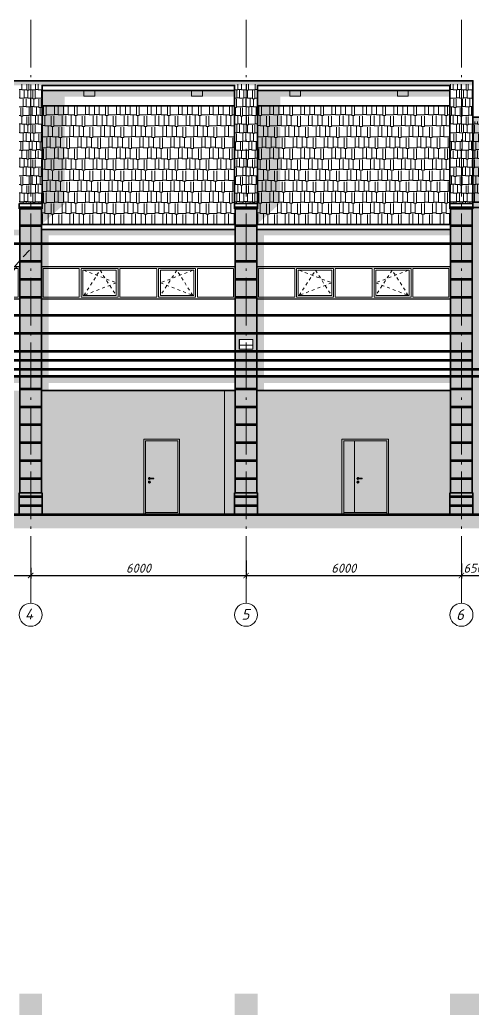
# Model space of a CAD drawing. Header units: millimetres. Extents: x -6419137 to 687965, y -598396 to 179722.
# Drawn here: x 276929 to 289554, y 127821 to 155545 of the extents above; entities that cross this region are included whole.
import ezdxf
from ezdxf.enums import TextEntityAlignment as Align

# ---------------------------------------------------------------- set-up
doc = ezdxf.new("R2010")
doc.units = ezdxf.units.MM
doc.header["$MEASUREMENT"] = 0
for name, pattern in [('CENTERX2', [4, 2.5, -0.5, 0.5, -0.5]), ('Double Dashed', [1797.222233, 1325, -211.666656, 63.333344, -197.222233]), ('Штриховая', [5644.444466, 2822.222233, -2822.222233]), ('штриховаяX2', [38.1, 25.4, -12.7])]:
    doc.linetypes.add(name, pattern=pattern)
for name, color, linetype, lineweight in [('!Вертикальные связи', 6, 'CENTERX2', 40), ('Арматура', 72, 'Continuous', 50), ('Двери ArchiCAD_Ном._пера__95', 250, 'Continuous', 5), ('Окна ArchiCAD_Ном._пера__95', 251, 'Continuous', 9), ('оси_Ном._пера__96', 7, 'Continuous', 5), ('оси_Ном._пера__97', 7, 'Continuous', 20), ('подп стены Инжзащита_Ном._пера__99', 7, 'Continuous', 40), ('размеры_Ном._пера__96', 7, 'Continuous', 5), ('стены наруж_Ном._пера__95', 251, 'Continuous', 13), ('чертеж_Ном._пера__91', 250, 'Continuous', 5), ('чертеж_Ном._пера__95', 251, 'Continuous', 13), ('чертеж_Ном._пера__97', 7, 'Continuous', 20), ('чертеж_Ном._пера__98', 7, 'Continuous', 35), ('Штриховка', 7, 'Continuous', 5)]:
    doc.layers.add(name, color=color, linetype=linetype, lineweight=lineweight)
for name, color, linetype in [('оси', 7, 'Continuous'), ('размеры', 7, 'Continuous'), ('стены наруж', 7, 'Continuous')]:
    doc.layers.add(name, color=color, linetype=linetype)
doc.styles.get("Standard").update_dxf_attribs({"font": 'isocpeui.ttf'})
doc.styles.add('СГЕНЕРИР_СТИЛЬ_2', font='gost_2_304-81_type.ttf')
doc.dimstyles.new('STEP', dxfattribs={"dimtxt": 200, "dimasz": 150, "dimexe": 80, "dimexo": 80, "dimgap": 80, "dimtad": 1, "dimdec": 0, "dimzin": 0, "dimdsep": 46, "dimtxsty": 'Standard', "dimblk": 'ARCHTICK', "dimcen": 150, "dimdle": 80, "dimadec": 0, "dimazin": 0, "dimtfac": 1, "dimtdec": 0, "dimtofl": 0, "dimtmove": 1, "dimatfit": 3, "dimfxl": 1, "dimtolj": 1, "dimtzin": 0, "dimarcsym": 0})

# ---------------------------------------------------------------- blocks, each defined once
blk = doc.blocks.new('_ArchTick')
at = {"color": 0, "linetype": 'ByBlock', "const_width": 0.15}
blk.add_lwpolyline([(-0.5, -0.5), (0.5, 0.5)], dxfattribs=at)
blk = doc.blocks.new('*D16')
at = {"layer": 'Defpoints', "color": 0, "transparency": 16777216}
for p in [(271229, 140484), (277229, 140363), (277229, 140066)]:
    blk.add_point(p, dxfattribs=at)
at = {"layer": 'размеры_Ном._пера__96', "color": 0, "lineweight": -2, "transparency": 16777216}
for p, q in [((271229, 140404), (271229, 139986)), ((277229, 140283), (277229, 139986)), ((271149, 140066), (277309, 140066))]:
    blk.add_line(p, q, dxfattribs=at)
at = {"layer": 'размеры_Ном._пера__96', "color": 0, "lineweight": -2, "transparency": 16777216, "xscale": 150, "yscale": 150, "zscale": 150, "rotation": 180}
blk.add_blockref('_ArchTick', (271229, 140066), dxfattribs=at)
at = {"layer": 'размеры_Ном._пера__96', "color": 0, "lineweight": -2, "transparency": 16777216, "xscale": 150, "yscale": 150, "zscale": 150}
blk.add_blockref('_ArchTick', (277229, 140066), dxfattribs=at)
at = {"layer": 'размеры_Ном._пера__96', "color": 0, "transparency": 16777216, "insert": (274233, 140271), "char_height": 250, "attachment_point": 5}
blk.add_mtext('\\A1;6000', dxfattribs=at)
blk = doc.blocks.new('*D17')
at = {"layer": 'Defpoints', "color": 0, "transparency": 16777216}
for p in [(277229, 140363), (283229, 140266), (283229, 140066)]:
    blk.add_point(p, dxfattribs=at)
at = {"layer": 'размеры_Ном._пера__96', "color": 0, "lineweight": -2, "transparency": 16777216}
for p, q in [((277229, 140283), (277229, 139986)), ((277149, 140066), (283309, 140066)), ((283229, 140186), (283229, 139986))]:
    blk.add_line(p, q, dxfattribs=at)
at = {"layer": 'размеры_Ном._пера__96', "color": 0, "lineweight": -2, "transparency": 16777216, "xscale": 150, "yscale": 150, "zscale": 150, "rotation": 180}
blk.add_blockref('_ArchTick', (277229, 140066), dxfattribs=at)
at = {"layer": 'размеры_Ном._пера__96', "color": 0, "lineweight": -2, "transparency": 16777216, "xscale": 150, "yscale": 150, "zscale": 150}
blk.add_blockref('_ArchTick', (283229, 140066), dxfattribs=at)
at = {"layer": 'размеры_Ном._пера__96', "color": 0, "transparency": 16777216, "insert": (280233, 140271), "char_height": 250, "attachment_point": 5}
blk.add_mtext('\\A1;6000', dxfattribs=at)
blk = doc.blocks.new('*D18')
at = {"layer": 'Defpoints', "color": 0, "transparency": 16777216}
for p in [(283229, 140567), (289229, 140484), (289229, 140066)]:
    blk.add_point(p, dxfattribs=at)
at = {"layer": 'размеры_Ном._пера__96', "color": 0, "lineweight": -2, "transparency": 16777216}
for p, q in [((283229, 140487), (283229, 139986)), ((289229, 140404), (289229, 139986)), ((283149, 140066), (289309, 140066))]:
    blk.add_line(p, q, dxfattribs=at)
at = {"layer": 'размеры_Ном._пера__96', "color": 0, "lineweight": -2, "transparency": 16777216, "xscale": 150, "yscale": 150, "zscale": 150, "rotation": 180}
blk.add_blockref('_ArchTick', (283229, 140066), dxfattribs=at)
at = {"layer": 'размеры_Ном._пера__96', "color": 0, "lineweight": -2, "transparency": 16777216, "xscale": 150, "yscale": 150, "zscale": 150}
blk.add_blockref('_ArchTick', (289229, 140066), dxfattribs=at)
at = {"layer": 'размеры_Ном._пера__96', "color": 0, "transparency": 16777216, "insert": (285951, 140271), "char_height": 250, "attachment_point": 5}
blk.add_mtext('\\A1;6000', dxfattribs=at)
blk = doc.blocks.new('*D19')
at = {"layer": 'Defpoints', "color": 0, "transparency": 16777216}
for p in [(289229, 140484), (289879, 140406), (289879, 140066)]:
    blk.add_point(p, dxfattribs=at)
at = {"layer": 'размеры_Ном._пера__96', "color": 0, "lineweight": -2, "transparency": 16777216}
for p, q in [((289229, 140404), (289229, 139986)), ((289879, 140326), (289879, 139986)), ((289149, 140066), (289959, 140066))]:
    blk.add_line(p, q, dxfattribs=at)
at = {"layer": 'размеры_Ном._пера__96', "color": 0, "lineweight": -2, "transparency": 16777216, "xscale": 150, "yscale": 150, "zscale": 150, "rotation": 180}
blk.add_blockref('_ArchTick', (289229, 140066), dxfattribs=at)
at = {"layer": 'размеры_Ном._пера__96', "color": 0, "lineweight": -2, "transparency": 16777216, "xscale": 150, "yscale": 150, "zscale": 150}
blk.add_blockref('_ArchTick', (289879, 140066), dxfattribs=at)
at = {"layer": 'размеры_Ном._пера__96', "color": 0, "transparency": 16777216, "insert": (289554, 140271), "char_height": 250, "attachment_point": 5}
blk.add_mtext('\\A1;650', dxfattribs=at)
blk = doc.blocks.new('A$C7B1954E7')
at = {"layer": '!Вертикальные связи', "color": 9, "linetype": 'штриховаяX2', "lineweight": 5, "ltscale": 10}
blk.add_lwpolyline([(-4728, 2733), (-1728, -619), (1272, 2733)], dxfattribs=at)
at = {"layer": '!Вертикальные связи', "color": 177, "linetype": 'ByBlock', "lineweight": 5, "true_color": 0x2c386d}
for points in [[(-4346, 2231), (-3541, 1331)], [(-4212, 2231), (-3406, 1331)], [(756, 2231), (-50, 1331)], [(890, 2231), (85, 1331)]]:
    blk.add_lwpolyline(points, dxfattribs=at)
blk = doc.blocks.new('Стандартный маркер сетки_10')
at = {"layer": 'оси_Ном._пера__96', "linetype": 'Double Dashed'}
for p, q in [((5051, 0), (20403, 0)), ((20403, 0), (21303, 0))]:
    blk.add_line(p, q, dxfattribs=at)
blk.add_point((20403, 0), dxfattribs=at)
blk.add_point((20403, 0), dxfattribs=at)
at = {"layer": 'оси_Ном._пера__97', "linetype": 'Continuous'}
blk.add_circle((21623, 0), 320, dxfattribs=at)
at = {"layer": 'оси_Ном._пера__96', "style": 'СГЕНЕРИР_СТИЛЬ_2'}
blk.add_attdef('AC_MarkerText_1', text='', height=350, rotation=90, dxfattribs=at).set_placement((21973, -173), align=Align.BOTTOM_LEFT)
blk = doc.blocks.new('A$C6B9D5C02')
at = {"layer": 'стены наруж_Ном._пера__95', "color": 152, "lineweight": 25, "true_color": 0x0069d1}
blk.add_lwpolyline([(-2467, 535), (-2467, -365), (2933, -365), (2933, 535), (-2467, 535)], dxfattribs=at)
at = {"layer": 'стены наруж_Ном._пера__95', "color": 152, "true_color": 0x0069d1}
for points in [[(-1412, 485), (-2417, 485), (-2417, -315), (-1412, -315), (-1412, 485)], [(-332, 485), (-1362, 485), (-1362, -315), (-332, -315), (-332, 485)], [(-282, 485), (748, 485), (748, -315), (-282, -315), (-282, 485)], [(798, 485), (1828, 485), (1828, -315), (798, -315), (798, 485)], [(1878, 485), (2883, 485), (2883, -315), (1878, -315), (1878, 485)]]:
    blk.add_lwpolyline(points, dxfattribs=at)
for points in [[(-382, 435), (-1312, 435), (-1312, -265), (-382, -265)], [(848, 435), (1778, 435), (1778, -265), (848, -265)]]:
    blk.add_lwpolyline(points, close=True, dxfattribs=at)
at = {"layer": 'чертеж_Ном._пера__95', "color": 152, "linetype": 'Штриховая', "ltscale": 0.03, "true_color": 0x0069d1}
for points in [[(-1287, -265), (-835, 435), (-382, -265)], [(-1287, 435), (-382, 85), (-1287, -265)], [(1753, -265), (1300, 435), (848, -265)], [(1753, 435), (848, 85), (1753, -265)]]:
    blk.add_lwpolyline(points, dxfattribs=at)

msp = doc.modelspace()

# ---------------------------------------------------------------- hatches: boundary and pattern name
at = {"layer": 'размеры'}
h = msp.add_hatch(color=256, dxfattribs=at)
h.dxf.hatch_style = 1
h.set_gradient(color1=(224, 186, 159), color2=(192, 192, 192), tint=1, name='HEMISPHERICAL')
h.paths.add_polyline_path([(259548.6, 127821.3), (259548.6, 128421.3), (258608.6, 128421.3), (258608.6, 127821.3)])
h.paths.add_polyline_path([(265548.6, 127821.3), (265548.6, 128421.3), (264908.6, 128421.3), (264908.6, 127821.3)])
h.paths.add_polyline_path([(271548.6, 127821.3), (271548.6, 128421.3), (270908.6, 128421.3), (270908.6, 127821.3)])
h.paths.add_polyline_path([(277548.6, 127821.3), (277548.6, 128421.3), (276908.6, 128421.3), (276908.6, 127821.3)])
h.paths.add_polyline_path([(283548.6, 127821.3), (283548.6, 128421.3), (282908.6, 128421.3), (282908.6, 127821.3)])
h.paths.add_polyline_path([(290265.6, 127821.3), (290265.6, 128421.3), (288908.6, 128421.3), (288908.6, 127821.3)])
h.paths.add_polyline_path([(293698.6, 127821.3), (293698.6, 128421.3), (292998.6, 128421.3), (292998.6, 127821.3)])
h.paths.add_polyline_path([(299698.6, 127821.3), (299698.6, 128421.3), (299058.6, 128421.3), (299058.6, 127821.3)])
h.paths.add_polyline_path([(305698.6, 127821.3), (305698.6, 128421.3), (305058.6, 128421.3), (305058.6, 127821.3)])
h.paths.add_polyline_path([(311698.6, 127821.3), (311698.6, 128421.3), (311058.6, 128421.3), (311058.6, 127821.3)])
h.paths.add_polyline_path([(317598.6, 127821.3), (317598.6, 128421.3), (316898.6, 128421.3), (316898.6, 127821.3)])
h.paths.add_polyline_path([(320898.6, 127821.3), (320898.6, 128421.3), (320258.6, 128421.3), (320258.6, 127821.3)])
h.paths.add_polyline_path([(326858.6, 128421.3), (326858.6, 127821.3), (327498.6, 127821.3), (327498.6, 128421.3)])
at = {"layer": 'стены наруж'}
h = msp.add_hatch(color=256, dxfattribs=at)
h.dxf.hatch_style = 1
h.set_gradient(color1=(182, 185, 201), color2=(248, 250, 245), rotation=270, tint=1, name='INVHEMISPHERICAL')
h.paths.add_polyline_path([(278177.9, 153407.8), (282909.7, 153407.8), (282909.7, 153574.4), (277548.6, 153574.4), (277548.6, 150284.3), (277528.6, 150284.3), (277528.6, 149845.3), (278178.6, 150424.1), (278178.1, 152958.5)])
h = msp.add_hatch(color=256, dxfattribs=at)
h.dxf.hatch_style = 1
h.set_gradient(color1=(182, 185, 201), color2=(248, 250, 245), rotation=270, tint=1, name='INVHEMISPHERICAL')
h.paths.add_polyline_path([(284179.9, 153407.4), (288889.5, 153407.4), (288889.5, 153574), (283549.5, 153574), (283549.5, 150284.3), (283529.5, 150284.3), (283529.5, 149845.2), (284179.5, 150437.9), (284179.1, 152958.1)])
h = msp.add_hatch(color=256, dxfattribs=at)
h.dxf.hatch_style = 1
h.set_gradient(color1=(182, 185, 201), color2=(248, 250, 245), rotation=270, tint=1, name='INVHEMISPHERICAL')
h.paths.add_polyline_path([(291956.7, 152565.8), (291420.8, 152565.8), (291420.8, 152429.1), (291956.7, 152429.1)])
h.paths.add_polyline_path([(292717.2, 152565.8), (292017.2, 152565.8), (292016.3, 152424.9), (292716.3, 152424.9)])
h.paths.add_polyline_path([(292989.4, 152565.8), (292777.7, 152565.8), (292777.7, 152425.6), (292989.4, 152425.6)])
h.paths.add_polyline_path([(291654.6, 152427.4), (291420.8, 152427.4), (291420.8, 152716.7), (291613.4, 152858.5), (289548.6, 152839.8), (289575.6, 141769.8), (290235.6, 141769.8), (290236.5, 149867.8), (291654.6, 152118)])
h = msp.add_hatch(color=256, dxfattribs=at)
h.dxf.hatch_style = 1
h.set_gradient(color1=(190, 194, 207), color2=(248, 250, 245), rotation=270, tint=1, name='INVHEMISPHERICAL')
h.paths.add_polyline_path([(264903.7, 142369.8), (264923.7, 142369.8), (264923.7, 145219.8), (259523.8, 145219.8), (259523.6, 141769.8), (261685.9, 141769.8), (264903.7, 141769.8)])
h.paths.add_polyline_path([(265523.7, 142369.8), (265543.7, 142369.8), (265543.7, 141769.8), (270903.7, 141769.8), (270903.7, 142369.8), (270923.7, 142369.8), (270923.7, 145219.8), (265523.7, 145219.8)])
h.paths.add_polyline_path([(276903.7, 141769.8), (276903.7, 142369.8), (276923.7, 142369.8), (276923.7, 145219.8), (271523.7, 145219.8), (271523.7, 142369.8), (271543.7, 142369.8), (271543.7, 141769.8)])
h.paths.add_polyline_path([(283523.7, 145219.8), (283523.7, 141769.8), (282923.7, 141769.8), (282923.7, 145219.8), (277523.7, 145219.8), (277523.7, 142369.8), (277543.7, 142369.8), (277543.7, 141769.8), (288923.7, 141769.8), (288923.7, 145219.8)])
at = {"layer": 'стены наруж_Ном._пера__95', "true_color": 0x33201a}
h = msp.add_hatch(color=19, dxfattribs=at)
h.dxf.hatch_style = 1
h.paths.add_polyline_path([(338586.2, 141769.8), (241287.3, 141769.8), (241287.3, 141382.3), (338586.2, 141382.3)])
at = {"layer": 'Штриховка', "true_color": 0xb35900}
h = msp.add_hatch(dxfattribs=at)
h.set_pattern_fill('AR-RSHKE', color=32, scale=20, style=2)
h.paths.add_polyline_path([(289548.6, 153719), (289548.6, 153849.8), (258608.6, 153849.8), (258608.6, 153719)])
h = msp.add_hatch(dxfattribs=at)
h.set_pattern_fill('AR-RSHKE', color=32, scale=20, style=2)
h.paths.add_polyline_path([(276908.6, 150429.2), (277548.6, 150429.2), (277548.6, 153756.9), (276908.6, 153756.9)])
h = msp.add_hatch(dxfattribs=at)
h.set_pattern_fill('AR-RSHKE', color=32, scale=20, style=2)
h.paths.add_polyline_path([(282909.7, 150429.2), (283549.7, 150429.2), (283548.6, 153756.9), (282908.6, 153756.9)])
h = msp.add_hatch(dxfattribs=at)
h.set_pattern_fill('AR-RSHKE', color=32, scale=20, style=2)
h.paths.add_polyline_path([(288908.6, 150429.2), (289548.6, 150429.2), (289548.6, 153756.9), (288908.6, 153756.9)])
h = msp.add_hatch(dxfattribs=at)
h.set_pattern_fill('AR-RSHKE', color=32, style=2)
h.set_pattern_definition([(0, (172200.8, 168137.26), (647.7, 304.8), [152.4, -127, 177.8, -76.2, 228.6, -101.6]), (0, (172353.2, 168149.96), (647.7, 304.8), [127, -482.6, 101.6, -152.4]), (0, (172658, 168118.2), (647.7, 304.8), [76.2, -787.4]), (90, (172200.79, 168137.26), (-215.9, 304.8), [292.1, -927.1]), (90, (172353.19, 168137.26), (-215.9, 304.8), [285.75, -933.45]), (90, (172480.19, 168137.26), (-215.9, 304.8), [266.7, -952.5]), (90, (172657.99, 168118.2), (-215.9, 304.8), [292.1, -927.1]), (90, (172734.19, 168118.2), (-215.9, 304.8), [292.1, -927.1]), (90, (172962.79, 168137.26), (-215.9, 304.8), [279.4, -939.8])])
edge = h.paths.add_edge_path()
edge.add_line((282908.6, 149980), (282908.6, 153149.8))
edge.add_line((282908.6, 153149.8), (277548.6, 153149.8))
edge.add_line((277548.6, 153149.8), (277548.6, 149867.7))
edge.add_line((277548.6, 149867.7), (282908.6, 149867.7))
h = msp.add_hatch(dxfattribs=at)
h.set_pattern_fill('AR-RSHKE', color=32, style=2)
h.set_pattern_definition([(0, (178200.8, 168137.26), (647.7, 304.8), [152.4, -127, 177.8, -76.2, 228.6, -101.6]), (0, (178353.2, 168149.96), (647.7, 304.8), [127, -482.6, 101.6, -152.4]), (0, (178658, 168118.2), (647.7, 304.8), [76.2, -787.4]), (90, (178200.79, 168137.26), (-215.9, 304.8), [292.1, -927.1]), (90, (178353.19, 168137.26), (-215.9, 304.8), [285.75, -933.45]), (90, (178480.19, 168137.26), (-215.9, 304.8), [266.7, -952.5]), (90, (178657.99, 168118.2), (-215.9, 304.8), [292.1, -927.1]), (90, (178734.19, 168118.2), (-215.9, 304.8), [292.1, -927.1]), (90, (178962.79, 168137.26), (-215.9, 304.8), [279.4, -939.8])])
edge = h.paths.add_edge_path()
edge.add_line((288908.6, 149980), (288908.6, 153149.8))
edge.add_line((288908.6, 153149.8), (283548.6, 153149.8))
edge.add_line((283548.6, 153149.8), (283548.6, 149867.7))
edge.add_line((283548.6, 149867.7), (288908.6, 149867.7))
h = msp.add_hatch(dxfattribs=at)
h.set_pattern_fill('AR-RSHKE', color=32, scale=20, style=2)
h.paths.add_polyline_path([(289545.6, 152710.8), (327508.6, 152710.8), (327508.6, 152839.8), (289545.6, 152839.8)])
h = msp.add_hatch(dxfattribs=at)
h.set_pattern_fill('AR-RSHKE', color=32, scale=20, style=2)
h.paths.add_polyline_path([(289548.6, 150467.7), (290265.6, 150467.7), (290265.6, 152715.4), (289548.6, 152715.4)])
at = {"layer": 'Штриховка', "lineweight": 5, "true_color": 0x7d6554}
h = msp.add_hatch(dxfattribs=at)
h.set_pattern_fill('GRAVEL', color=37, scale=1200, angle=12)
h.set_pattern_definition([(240.012788, (615.625, 9267.91), (-7144.770706, -12559.94632), [161.4432, -15982.9057]), (196.96974, (534.935, 9128.08), (13835.8314216, 4167.705469), [277.0416, -27427.1097]), (144.510447, (269.956, 9047.22), (14482.205528, -10416.60804), [195.3456, -19339.239]), (279.273689, (-125.443, 8656.47), (-3816.103459, 23725.036447), [252.2856, -24976.2696]), (304.833654, (-84.79, 8407.485), (-8862.813952, 12837.855306), [247.386, -24491.2478]), (9.273689, (56.52, 8204.426), (-23725.036447, -3816.103459), [252.2856, -24976.2696]), (49.69424, (305.507, 8245.082), (-12764.1622816, -14981.1935856), [333.6348, -33029.8183]), (84.255328, (521.324, 8499.513), (2727.5712086, 27569.554862), [314.9856, -31183.5858]), (133.429566, (552.85, 8812.917), (-12633.639344, 13263.15034), [253.14, -25060.8877]), (187.236358, (378.83, 8996.75), (13161.04236, 1570.657198), [288.9984, -14160.915]), (234.397438, (92.13, 8960.35), (-11340.8911318, -15905.4766775), [373.7376, -37000.05]), (150.814075, (1039.09, 8891.73), (-9713.40402, 5296.204522), [127.5612, -12628.6138]), (183.469234, (927.724, 8953.94), (15758.090629, 895.868135), [242.6844, -24025.8137]), (237, (685.5, 8939.25), (249.494, -1173.7771), [169.705, -1527.351]), (215.19859, (573.38, 9062.64), (5369.897546, 3595.02439), [91.3896, -9047.538]), (303.80141, (498.7, 9009.96), (-1922.25921, 3271.83733), [129.2436, -6332.954]), (42.963757, (570.6, 8902.57), (3022.3433, 3096.03633), [209.9148, -6787.2275]), (173.56505, (724.2, 9045.63), (2597.04827, -674.78906), [151.789, -3642.944]), (28.38954, (-182.09, 8865.26), (10989.289122, 6016.271652), [212.64, -21051.414]), (82.346176, (4.98, 8966.36), (-1950.674165, -13909.524446), [178.3932, -17660.8893]), (305.19859, (674.31, 9280.39), (-3595.02439, 5369.897546), [182.778, -8956.1497]), (355.61046, (779.67, 9131.027), (-12486.253296, 1026.391073), [212.64, -21051.414]), (351.443955, (-27.4, 8137.52), (-6367.87366, 1100.084097), [205.056, -10047.7485]), (306.77514, (175.37, 8107.01), (-8613.319923, 11664.078185), [171.8136, -17009.5717]), (78.80141, (935.55, 8109.1), (1100.0841, 6367.87366), [182.778, -8956.1497]), (29.354025, (971.044, 8288.4), (-14261.126456, -7938.53086), [201.1572, -19914.5083]), (81.443955, (360.4, 7986.85), (-1100.084097, -6367.87366), [102.528, -10150.2765]), (113.30993, (865.12, 8094.13), (-2171.75324, 4445.61445), [61.188, -6057.6354]), (177.96376, (840.9, 8150.33), (3770.8254, -425.29503), [247.386, -4700.3408]), (198.009006, (593.68, 8159.12), (11488.27718, 3668.717411), [229.26, -22696.7078]), (315.69007, (593.06, 8796.93), (-1672.76518, 2098.0602), [173.0664, -4153.595]), (5.157227, (716.897, 8676.033), (20453.199113, 1893.844251), [302.1528, -29913.075]), (72.945396, (1017.83, 8703.19), (-2948.65028, -9214.415962), [123.5472, -12231.209]), (102, (1054.1, 8821.3), (-1423.271, 924.283), [72, -1128]), (132.256437, (562.72, 8189.34), (6441.566686, -7218.46373), [166.7088, -16504.224]), (60.012788, (450.61, 8312.73), (7144.770706, 12559.94632), [322.8864, -15821.4625]), (12, (612, 8592.4), (924.283, 1423.271), [312, -888]), (337.304846, (917.176, 8657.26), (13484.229412, -5721.499556), [189.7368, -18783.929]), (266.054604, (1092.22, 8584.06), (-175.801005, -4944.60251), [174.7224, -8561.4095]), (219.645975, (1080.2, 8409.75), (-19806.825007, -16478.1577595), [284.478, -28163.369]), (187.426079, (861.15, 8228.24), (-15508.5966004, -2069.645256), [300.9588, -29794.888])])
h.paths.add_polyline_path([(259228.6, 142369.8), (259228.6, 150284.3), (258628.6, 150284.3), (258628.6, 142369.8)])
h.paths.add_polyline_path([(271528.6, 142369.8), (271528.6, 150284.3), (270928.6, 150284.3), (270928.6, 142369.8)])
h.paths.add_polyline_path([(277528.6, 142369.8), (277528.6, 150284.3), (276928.6, 150284.3), (276928.6, 142369.8)])
h.paths.add_polyline_path([(290235.6, 142369.8), (290235.6, 150284.3), (288928.6, 150284.3), (288928.6, 142369.8)])
h.paths.add_polyline_path([(293678.6, 142369.8), (293678.6, 150284.3), (293017.9, 150284.3), (293017.9, 142369.8)])
h.paths.add_polyline_path([(305678.6, 142369.8), (305678.6, 150284.3), (305078.6, 150284.3), (305078.6, 142369.8)])
h.paths.add_polyline_path([(311678.6, 142369.8), (311678.6, 150284.3), (311078.6, 150284.3), (311078.6, 142369.8)])
h.paths.add_polyline_path([(320878.6, 142369.8), (320878.5, 148635.6), (320278.6, 148637.9), (320278.6, 142369.8)])
h.paths.add_polyline_path([(326878.6, 148633.6), (326878.6, 142369.8), (327478.6, 142369.8), (327478.6, 148633.6)])
h.paths.add_polyline_path([(265528.6, 142369.8), (265528.6, 150284.3), (264928.6, 150284.3), (264928.6, 142369.8)])
h.paths.add_polyline_path([(265041.8, 146638), (265415.4, 146638), (265415.4, 146375), (265041.8, 146375)], flags=16)
h.paths.add_polyline_path([(283528.6, 142369.8), (283528.6, 150284.3), (282928.6, 150284.3), (282928.6, 142369.8)])
h.paths.add_polyline_path([(283415.4, 146638), (283415.4, 146375), (283041.8, 146375), (283041.8, 146638)], flags=16)
h.paths.add_polyline_path([(299678.6, 142369.8), (299678.6, 150284.3), (299078.6, 150284.3), (299078.6, 142369.8)])
h.paths.add_polyline_path([(299191.8, 146375), (299191.8, 146638), (299565.4, 146638), (299565.4, 146375)], flags=16)
h.paths.add_polyline_path([(317578.6, 142369.8), (317578.6, 150284.3), (316918.6, 150284.3), (316918.6, 142369.8)])
h.paths.add_polyline_path([(317061.8, 146375), (317061.8, 146638), (317435.4, 146638), (317435.4, 146375)], flags=16)
at = {"layer": 'Штриховка', "true_color": 0xa8a8b8}
h = msp.add_hatch(color=253, dxfattribs=at)
h.dxf.hatch_style = 1
h.paths.add_polyline_path([(276928.6, 145619.8), (271729.4, 145619.8), (271729.4, 145432.5), (276928.6, 145432.5)])
h.paths.add_polyline_path([(271727.9, 149702.2), (271530, 149702.2), (271530, 145219.8), (271727.9, 145219.8)])
h.paths.add_polyline_path([(271731.4, 149251.1), (271730.1, 149251.1), (271728.1, 149251.1), (271730.6, 149251.1)])
h.paths.add_polyline_path([(276928.6, 149544), (276928.6, 149702.2), (271727.9, 149702.2), (271727.9, 149544)])
h = msp.add_hatch(color=253, dxfattribs=at)
h.dxf.hatch_style = 1
h.paths.add_polyline_path([(282928.6, 145619.8), (277729.4, 145619.8), (277729.4, 145432.5), (282928.6, 145432.5)])
h.paths.add_polyline_path([(277727.9, 149702.2), (277530, 149702.2), (277530, 145219.8), (277727.9, 145219.8)])
h.paths.add_polyline_path([(277731.4, 149251.1), (277730.1, 149251.1), (277728.1, 149251.1), (277730.6, 149251.1)])
h.paths.add_polyline_path([(282928.6, 149544), (282928.6, 149702.2), (277727.9, 149702.2), (277727.9, 149544)])
h = msp.add_hatch(color=253, dxfattribs=at)
h.dxf.hatch_style = 1
h.paths.add_polyline_path([(288928.6, 145619.8), (283729.4, 145619.8), (283729.4, 145432.5), (288928.6, 145432.5)])
h.paths.add_polyline_path([(283727.9, 149702.2), (283530, 149702.2), (283530, 145219.8), (283727.9, 145219.8)])
h.paths.add_polyline_path([(283731.4, 149251.1), (283730.1, 149251.1), (283728.1, 149251.1), (283730.6, 149251.1)])
h.paths.add_polyline_path([(288928.6, 149544), (288928.6, 149702.2), (283727.9, 149702.2), (283727.9, 149544)])
at = {"layer": 'Штриховка', "lineweight": 0, "true_color": 0x7d6554}
h = msp.add_hatch(dxfattribs=at)
h.set_pattern_fill('GRAVEL', color=37, scale=1200, angle=12)
h.set_pattern_definition([(240.012788, (595.625, 1353.41), (-7144.770706, -12559.94632), [161.4432, -15982.9057]), (196.96974, (514.935, 1213.58), (13835.8314216, 4167.705469), [277.0416, -27427.1097]), (144.510447, (249.956, 1132.72), (14482.205528, -10416.60804), [195.3456, -19339.239]), (279.273689, (-145.443, 741.975), (-3816.103459, 23725.036447), [252.2856, -24976.2696]), (304.833654, (-104.79, 492.986), (-8862.813952, 12837.855306), [247.386, -24491.2478]), (9.273689, (36.52, 289.93), (-23725.036447, -3816.103459), [252.2856, -24976.2696]), (49.69424, (285.507, 330.584), (-12764.1622816, -14981.1935856), [333.6348, -33029.8183]), (84.255328, (501.324, 585.015), (2727.5712086, 27569.554862), [314.9856, -31183.5858]), (133.429566, (532.85, 898.42), (-12633.639344, 13263.15034), [253.14, -25060.8877]), (187.236358, (358.83, 1082.25), (13161.04236, 1570.657198), [288.9984, -14160.915]), (234.397438, (72.13, 1045.85), (-11340.8911318, -15905.4766775), [373.7376, -37000.05]), (150.814075, (1019.09, 977.24), (-9713.40402, 5296.204522), [127.5612, -12628.6138]), (183.469234, (907.724, 1039.44), (15758.090629, 895.868135), [242.6844, -24025.8137]), (237, (665.5, 1024.76), (249.494, -1173.7771), [169.705, -1527.351]), (215.19859, (553.38, 1148.14), (5369.897546, 3595.02439), [91.3896, -9047.538]), (303.80141, (478.7, 1095.47), (-1922.25921, 3271.83733), [129.2436, -6332.954]), (42.963757, (550.6, 988.07), (3022.3433, 3096.03633), [209.9148, -6787.2275]), (173.56505, (704.2, 1131.13), (2597.04827, -674.78906), [151.789, -3642.944]), (28.38954, (-202.09, 950.76), (10989.289122, 6016.271652), [212.64, -21051.414]), (82.346176, (-15.02, 1051.86), (-1950.674165, -13909.524446), [178.3932, -17660.8893]), (305.19859, (654.31, 1365.89), (-3595.02439, 5369.897546), [182.778, -8956.1497]), (355.61046, (759.67, 1216.53), (-12486.253296, 1026.391073), [212.64, -21051.414]), (351.443955, (-47.4, 223.02), (-6367.87366, 1100.084097), [205.056, -10047.7485]), (306.77514, (155.37, 192.51), (-8613.319923, 11664.078185), [171.8136, -17009.5717]), (78.80141, (915.55, 194.6), (1100.0841, 6367.87366), [182.778, -8956.1497]), (29.354025, (951.044, 373.904), (-14261.126456, -7938.53086), [201.1572, -19914.5083]), (81.443955, (340.4, 72.35), (-1100.084097, -6367.87366), [102.528, -10150.2765]), (113.30993, (845.12, 179.64), (-2171.75324, 4445.61445), [61.188, -6057.6354]), (177.96376, (820.9, 235.83), (3770.8254, -425.29503), [247.386, -4700.3408]), (198.009006, (573.68, 244.62), (11488.27718, 3668.717411), [229.26, -22696.7078]), (315.69007, (573.06, 882.43), (-1672.76518, 2098.0602), [173.0664, -4153.595]), (5.157227, (696.897, 761.534), (20453.199113, 1893.844251), [302.1528, -29913.075]), (72.945396, (997.83, 788.7), (-2948.65028, -9214.415962), [123.5472, -12231.209]), (102, (1034.1, 906.8), (-1423.271, 924.283), [72, -1128]), (132.256437, (542.72, 274.84), (6441.566686, -7218.46373), [166.7088, -16504.224]), (60.012788, (430.61, 398.23), (7144.770706, 12559.94632), [322.8864, -15821.4625]), (12, (592, 677.9), (924.283, 1423.271), [312, -888]), (337.304846, (897.176, 742.765), (13484.229412, -5721.499556), [189.7368, -18783.929]), (266.054604, (1072.22, 669.56), (-175.801005, -4944.60251), [174.7224, -8561.4095]), (219.645975, (1060.2, 495.25), (-19806.825007, -16478.1577595), [284.478, -28163.369]), (187.426079, (841.15, 313.74), (-15508.5966004, -2069.645256), [300.9588, -29794.888])])
h.paths.add_polyline_path([(259548.6, 141769.8), (259548.6, 142369.8), (258608.6, 142369.8), (258608.6, 141769.8)])
h.paths.add_polyline_path([(265548.6, 141769.8), (265548.6, 142369.8), (264908.6, 142369.8), (264908.6, 141769.8)])
h.paths.add_polyline_path([(271548.6, 141769.8), (271548.6, 142369.8), (270908.6, 142369.8), (270908.6, 141769.8)])
h.paths.add_polyline_path([(277548.6, 141769.8), (277548.6, 142369.8), (276908.6, 142369.8), (276908.6, 141769.8)])
h.paths.add_polyline_path([(283548.6, 141769.8), (283548.6, 142369.8), (282908.6, 142369.8), (282908.6, 141769.8)])
h.paths.add_polyline_path([(290265.6, 141769.8), (290265.6, 142369.8), (288908.6, 142369.8), (288908.6, 141769.8)])
h.paths.add_polyline_path([(294828.6, 141769.8), (294828.6, 142369.8), (292997.9, 142369.8), (292997.9, 141769.8)])
h.paths.add_polyline_path([(300828.6, 141769.8), (300828.6, 142369.8), (297928.6, 142369.8), (297928.6, 141769.8)])
h.paths.add_polyline_path([(306828.6, 141769.8), (306828.6, 142369.8), (303928.6, 142369.8), (303928.6, 141769.8)])
h.paths.add_polyline_path([(312828.6, 141769.8), (312828.6, 142369.8), (309928.6, 142369.8), (309928.6, 141769.8)])
h.paths.add_polyline_path([(317598.6, 141769.8), (317598.6, 142369.8), (315928.6, 142369.8), (315928.6, 141769.8)])
h.paths.add_polyline_path([(321828.6, 141769.8), (321828.6, 142369.8), (320258.6, 142372.1), (320258.6, 141769.8)])
h.paths.add_polyline_path([(325928.6, 142369.8), (325928.6, 141769.8), (327498.6, 141769.8), (327498.6, 142369.8)])

# ---------------------------------------------------------------- linework, layer by layer
at = {"layer": 'Арматура', "lineweight": 53}
for points in [[(276928.6, 150319.8), (277528.6, 150319.8)], [(282928.6, 150319.8), (283528.6, 150319.8)], [(288928.6, 150319.8), (289528.6, 150319.8)], [(276928.6, 149819.8), (277528.6, 149819.8)], [(282928.6, 149819.8), (283528.6, 149819.8)], [(288928.6, 149819.8), (289528.6, 149819.8)], [(258628.6, 149319.8), (289528.6, 149319.8)], [(276928.6, 149319.8), (277528.6, 149319.8)], [(282928.6, 149319.8), (283528.6, 149319.8)], [(288928.6, 149319.8), (289528.6, 149319.8)], [(276928.6, 148819.8), (277528.6, 148819.8)], [(282928.6, 148819.8), (283528.6, 148819.8)], [(288928.6, 148819.8), (289528.6, 148819.8)], [(276928.6, 148319.8), (277528.6, 148319.8)], [(282928.6, 148319.8), (283528.6, 148319.8)], [(288928.6, 148319.8), (289528.6, 148319.8)], [(276928.6, 147819.8), (277528.6, 147819.8)], [(282928.6, 147819.8), (283528.6, 147819.8)], [(288928.6, 147819.8), (289528.6, 147819.8)], [(258628.6, 147319.8), (289528.6, 147319.8)], [(258628.6, 146819.8), (289528.6, 146819.8)], [(258628.6, 146319.8), (289528.6, 146319.8)], [(258628.6, 146069.8), (289528.6, 146069.8)], [(276928.6, 145269.8), (277528.6, 145269.8)], [(282928.6, 145269.8), (283528.6, 145269.8)], [(288928.6, 145269.8), (289528.6, 145269.8)], [(276928.6, 144769.8), (277528.6, 144769.8)], [(282928.6, 144769.8), (283528.6, 144769.8)], [(288928.6, 144769.8), (289528.6, 144769.8)], [(276928.6, 144269.8), (277528.6, 144269.8)], [(282928.6, 144269.8), (283528.6, 144269.8)], [(288928.6, 144269.8), (289528.6, 144269.8)], [(276928.6, 143769.8), (277528.6, 143769.8)], [(282928.6, 143769.8), (283528.6, 143769.8)], [(288928.6, 143769.8), (289528.6, 143769.8)], [(276928.6, 143269.8), (277528.6, 143269.8)], [(282928.6, 143269.8), (283528.6, 143269.8)], [(288928.6, 143269.8), (289528.6, 143269.8)], [(276928.6, 142769.8), (277528.6, 142769.8)], [(282928.6, 142769.8), (283528.6, 142769.8)], [(288928.6, 142769.8), (289528.6, 142769.8)], [(276928.6, 142269.8), (277528.6, 142269.8)], [(282928.6, 142269.8), (283528.6, 142269.8)], [(288928.6, 142269.8), (289528.6, 142269.8)], [(276928.6, 142019.8), (277528.6, 142019.8)], [(282928.6, 142019.8), (283528.6, 142019.8)], [(288928.6, 142019.8), (289528.6, 142019.8)]]:
    msp.add_lwpolyline(points, dxfattribs=at)
at = {"layer": 'Арматура', "color": 20, "lineweight": 53}
for points in [[(258628.6, 145819.8), (293018.6, 145819.8)], [(258628.6, 145619.8), (293018.6, 145619.8)], [(258628.6, 141769.8), (327498.6, 141769.8)]]:
    msp.add_lwpolyline(points, dxfattribs=at)
at = {"layer": 'Двери ArchiCAD_Ном._пера__95', "linetype": 'Continuous', "lineweight": 5}
for p, q in [((280513.6, 142783.3), (280510, 142769.8)), ((280523.5, 142793.2), (280513.6, 142783.3)), ((280537, 142796.8), (280523.5, 142793.2)), ((280529.9, 142776.9), (280527, 142769.8)), ((280531.5, 142776.9), (280528.7, 142769.8)), ((280537, 142779.8), (280529.9, 142776.9)), ((280536.3, 142776.9), (280534.2, 142769.8)), ((280550.5, 142793.2), (280537, 142796.8)), ((280537, 142779.8), (280538.1, 142779.8)), ((280538.1, 142779.8), (280541.4, 142779.8)), ((280541.4, 142779.8), (280546.2, 142779.8)), ((280543.5, 142776.9), (280542.3, 142769.8)), ((280546.2, 142779.8), (280552, 142779.8)), ((280560.4, 142783.3), (280550.5, 142793.2)), ((280552, 142779.8), (280632, 142779.8)), ((280561.3, 142779.8), (280560.4, 142783.3)), ((280632, 142779.8), (280637.7, 142779.8)), ((280637.7, 142779.8), (280642.6, 142779.8)), ((280640.5, 142776.9), (280641.6, 142769.8)), ((280642.6, 142779.8), (280645.8, 142779.8)), ((280645.8, 142779.8), (280647, 142779.8)), ((280647, 142779.8), (280654, 142776.9)), ((280647.7, 142776.9), (280649.8, 142769.8)), ((280652.5, 142776.9), (280655.3, 142769.8)), ((280654, 142776.9), (280657, 142769.8)), ((280510, 142769.8), (280513.6, 142756.3)), ((280513.6, 142683.3), (280510, 142669.8)), ((280510, 142669.8), (280513.6, 142656.3)), ((280513.6, 142756.3), (280523.5, 142746.4)), ((280523.5, 142693.2), (280513.6, 142683.3)), ((280513.6, 142656.3), (280523.5, 142646.4)), ((280523.5, 142746.4), (280537, 142742.8)), ((280537, 142696.8), (280523.5, 142693.2)), ((280523.5, 142646.4), (280537, 142642.8)), ((280527, 142769.8), (280529.9, 142762.7)), ((280528.7, 142769.8), (280531.5, 142762.7)), ((280529.5, 142679.5), (280530.3, 142681.5)), ((280532, 142674.2), (280529.5, 142679.5)), ((280529.9, 142762.7), (280537, 142759.8)), ((280530.3, 142681.5), (280531.6, 142685)), ((280531.6, 142685), (280537, 142687.2)), ((280532, 142674.2), (280532, 142672.7)), ((280532, 142672.7), (280532, 142669.8)), ((280532, 142669.8), (280532, 142666.9)), ((280532, 142666.9), (280532, 142661.2)), ((280532, 142661.2), (280532, 142657.3)), ((280532, 142657.3), (280533.4, 142653.8)), ((280533.4, 142653.8), (280537, 142652.3)), ((280534.2, 142769.8), (280536.3, 142762.7)), ((280537, 142759.8), (280538.1, 142759.8)), ((280537, 142742.8), (280550.5, 142746.4)), ((280550.5, 142693.2), (280537, 142696.8)), ((280537, 142687.2), (280542.4, 142685)), ((280537, 142652.3), (280540.5, 142653.8)), ((280537, 142642.8), (280550.5, 142646.4)), ((280538.1, 142759.8), (280541.4, 142759.8)), ((280540.5, 142653.8), (280542, 142657.3)), ((280541.4, 142759.8), (280546.2, 142759.8)), ((280542, 142672.7), (280542, 142674.2)), ((280542, 142672.7), (280542, 142669.8)), ((280542, 142669.8), (280542, 142666.9)), ((280542, 142666.9), (280542, 142661.2)), ((280542, 142661.2), (280542, 142657.3)), ((280542.3, 142769.8), (280543.5, 142762.7)), ((280542.4, 142685), (280543.7, 142681.5)), ((280543.7, 142681.5), (280544.4, 142679.5)), ((280546.2, 142759.8), (280552, 142759.8)), ((280550.5, 142746.4), (280560.4, 142756.3)), ((280560.4, 142683.3), (280550.5, 142693.2)), ((280550.5, 142646.4), (280560.4, 142656.3)), ((280552, 142759.8), (280632, 142759.8)), ((280560.4, 142756.3), (280561.3, 142759.8)), ((280564, 142669.8), (280560.4, 142683.3)), ((280560.4, 142656.3), (280564, 142669.8)), ((280632, 142759.8), (280637.7, 142759.8)), ((280637.7, 142759.8), (280642.6, 142759.8)), ((280641.6, 142769.8), (280640.5, 142762.7)), ((280642.6, 142759.8), (280645.8, 142759.8)), ((280645.8, 142759.8), (280647, 142759.8)), ((280654, 142762.7), (280647, 142759.8)), ((280649.8, 142769.8), (280647.7, 142762.7)), ((280655.3, 142769.8), (280652.5, 142762.7)), ((280657, 142769.8), (280654, 142762.7))]:
    msp.add_line(p, q, dxfattribs=at)
at = {"layer": 'Двери ArchiCAD_Ном._пера__95', "lineweight": 5}
for p, q in [((286319.9, 142783.3), (286316.3, 142769.8)), ((286329.8, 142793.2), (286319.9, 142783.3)), ((286343.3, 142796.8), (286329.8, 142793.2)), ((286336.2, 142776.9), (286333.3, 142769.8)), ((286337.8, 142776.9), (286335, 142769.8)), ((286343.3, 142779.8), (286336.2, 142776.9)), ((286342.6, 142776.9), (286340.5, 142769.8)), ((286356.8, 142793.2), (286343.3, 142796.8)), ((286343.3, 142779.8), (286344.4, 142779.8)), ((286344.4, 142779.8), (286347.7, 142779.8)), ((286347.7, 142779.8), (286352.5, 142779.8)), ((286349.8, 142776.9), (286348.6, 142769.8)), ((286352.5, 142779.8), (286358.3, 142779.8)), ((286366.7, 142783.3), (286356.8, 142793.2)), ((286358.3, 142779.8), (286438.3, 142779.8)), ((286367.6, 142779.8), (286366.7, 142783.3)), ((286438.3, 142779.8), (286444, 142779.8)), ((286444, 142779.8), (286448.9, 142779.8)), ((286446.8, 142776.9), (286447.9, 142769.8)), ((286448.9, 142779.8), (286452.1, 142779.8)), ((286452.1, 142779.8), (286453.3, 142779.8)), ((286453.3, 142779.8), (286460.4, 142776.9)), ((286454, 142776.9), (286456.1, 142769.8)), ((286458.8, 142776.9), (286461.6, 142769.8)), ((286460.4, 142776.9), (286463.3, 142769.8)), ((286316.3, 142769.8), (286319.9, 142756.3)), ((286319.9, 142683.3), (286316.3, 142669.8)), ((286316.3, 142669.8), (286319.9, 142656.3)), ((286319.9, 142756.3), (286329.8, 142746.4)), ((286329.8, 142693.2), (286319.9, 142683.3)), ((286319.9, 142656.3), (286329.8, 142646.4)), ((286329.8, 142746.4), (286343.3, 142742.8)), ((286343.3, 142696.8), (286329.8, 142693.2)), ((286329.8, 142646.4), (286343.3, 142642.8)), ((286333.3, 142769.8), (286336.2, 142762.7)), ((286335, 142769.8), (286337.8, 142762.7)), ((286335.8, 142679.5), (286336.6, 142681.5)), ((286338.3, 142674.2), (286335.8, 142679.5)), ((286336.2, 142762.7), (286343.3, 142759.8)), ((286336.6, 142681.5), (286337.9, 142685)), ((286337.9, 142685), (286343.3, 142687.2)), ((286338.3, 142674.2), (286338.3, 142672.7)), ((286338.3, 142672.7), (286338.3, 142669.8)), ((286338.3, 142669.8), (286338.3, 142666.9)), ((286338.3, 142666.9), (286338.3, 142661.2)), ((286338.3, 142661.2), (286338.3, 142657.3)), ((286338.3, 142657.3), (286339.8, 142653.8)), ((286339.8, 142653.8), (286343.3, 142652.3)), ((286340.5, 142769.8), (286342.6, 142762.7)), ((286343.3, 142759.8), (286344.4, 142759.8)), ((286343.3, 142742.8), (286356.8, 142746.4)), ((286356.8, 142693.2), (286343.3, 142696.8)), ((286343.3, 142687.2), (286348.7, 142685)), ((286343.3, 142652.3), (286346.8, 142653.8)), ((286343.3, 142642.8), (286356.8, 142646.4)), ((286344.4, 142759.8), (286347.7, 142759.8)), ((286346.8, 142653.8), (286348.3, 142657.3)), ((286347.7, 142759.8), (286352.5, 142759.8)), ((286348.3, 142672.7), (286348.3, 142674.2)), ((286348.3, 142672.7), (286348.3, 142669.8)), ((286348.3, 142669.8), (286348.3, 142666.9)), ((286348.3, 142666.9), (286348.3, 142661.2)), ((286348.3, 142661.2), (286348.3, 142657.3)), ((286348.6, 142769.8), (286349.8, 142762.7)), ((286348.7, 142685), (286350, 142681.5)), ((286350, 142681.5), (286350.8, 142679.5)), ((286352.5, 142759.8), (286358.3, 142759.8)), ((286356.8, 142746.4), (286366.7, 142756.3)), ((286366.7, 142683.3), (286356.8, 142693.2)), ((286356.8, 142646.4), (286366.7, 142656.3)), ((286358.3, 142759.8), (286438.3, 142759.8)), ((286366.7, 142756.3), (286367.6, 142759.8)), ((286370.3, 142669.8), (286366.7, 142683.3)), ((286366.7, 142656.3), (286370.3, 142669.8)), ((286438.3, 142759.8), (286444, 142759.8)), ((286444, 142759.8), (286448.9, 142759.8)), ((286447.9, 142769.8), (286446.8, 142762.7)), ((286448.9, 142759.8), (286452.1, 142759.8)), ((286452.1, 142759.8), (286453.3, 142759.8)), ((286460.4, 142762.7), (286453.3, 142759.8)), ((286456.1, 142769.8), (286454, 142762.7)), ((286461.6, 142769.8), (286458.8, 142762.7)), ((286463.3, 142769.8), (286460.4, 142762.7))]:
    msp.add_line(p, q, dxfattribs=at)
for points in [[(280378.6, 141769.8), (280378.6, 143869.8), (281378.6, 143869.8), (281378.6, 141769.8)], [(280428.6, 141769.8), (280428.6, 143819.8), (281328.6, 143819.8), (281328.6, 141819.8), (280428.6, 141819.8)], [(285898.6, 141769.8), (285898.6, 143869.8), (287198.6, 143869.8), (287198.6, 141769.8)], [(285948.6, 141769.8), (285948.6, 143819.8), (287148.6, 143819.8), (287148.6, 141819.8), (285948.6, 141819.8)], [(286236.7, 143819.8), (287148.6, 143819.8), (287148.6, 141769.8)], [(286248.6, 143819.8), (286248.6, 141819.8)]]:
    msp.add_lwpolyline(points, dxfattribs=at)
at = {"layer": 'подп стены Инжзащита_Ном._пера__99', "color": 251}
msp.add_lwpolyline([(241287.3, 141769.8), (338560.3, 141769.8)], dxfattribs=at)
at = {"layer": 'чертеж_Ном._пера__91'}
for points in [[(278713.2, 153574.1), (278713.2, 153424.1), (279013.1, 153424.1), (279013.1, 153574.1)], [(282013.1, 153574.1), (282013.1, 153424.1), (281713.2, 153424.1), (281713.2, 153574.1)], [(284444, 153574.1), (284444, 153424.1), (284743.9, 153424.1), (284743.9, 153574.1)], [(287743.9, 153574.1), (287743.9, 153424.1), (287444, 153424.1), (287444, 153574.1)]]:
    msp.add_lwpolyline(points, dxfattribs=at)
at = {"layer": 'чертеж_Ном._пера__95', "lineweight": 13}
msp.add_lwpolyline([(283036.6, 146643.2), (283420.6, 146643.2), (283420.6, 146369.8), (283036.6, 146369.8)], close=True, dxfattribs=at)
at = {"layer": 'чертеж_Ном._пера__95', "lineweight": 5}
for points in [[(283036.6, 146643.2), (283420.6, 146643.2), (283420.6, 146487.5), (283036.6, 146487.5)], [(283041.8, 146638), (283415.4, 146638), (283415.4, 146375), (283041.8, 146375)]]:
    msp.add_lwpolyline(points, close=True, dxfattribs=at)
at = {"layer": 'чертеж_Ном._пера__97'}
msp.add_lwpolyline([(282628.6, 141769.8), (282628.6, 141769.8), (282628.6, 145219.8)], dxfattribs=at)
at = {"layer": 'чертеж_Ном._пера__98'}
for points in [[(258608.6, 153849.8), (289548.6, 153849.8), (289548.6, 153849.8)], [(289548.6, 153849.8), (289548.6, 153849.8), (289548.6, 150429.2), (288908.6, 150429.2), (288908.6, 153719), (283549.7, 153719), (283549.7, 150429.2), (282909.7, 150429.2), (282909.7, 153719), (277548.6, 153719), (277548.6, 150429.2), (276908.6, 150429.2)], [(277548.6, 153574.1), (282908.6, 153574.1)], [(288908.6, 153574.1), (283549.7, 153574.1)], [(282908.6, 153149.8), (277548.6, 153149.8)], [(288908.6, 153149.8), (283548.6, 153149.8)], [(290265.6, 150467.7), (289548.6, 150467.7), (289548.6, 152839.8), (327508.6, 152839.8)], [(282928.6, 149849), (277528.6, 149849)], [(288928.6, 149849), (283528.6, 149849)], [(282928.6, 149704.1), (277528.6, 149704.1)], [(288928.6, 149704.1), (283528.6, 149704.1)], [(277528.6, 145619.8), (282928.6, 145619.8)], [(283528.6, 145619.8), (288928.6, 145619.8)], [(277528.6, 145219.8), (282928.6, 145219.8)], [(283528.6, 145219.8), (288928.6, 145219.8)]]:
    msp.add_lwpolyline(points, dxfattribs=at)
for points in [[(277548.6, 150429.2), (276908.6, 150429.2), (276908.6, 150284.3), (277548.6, 150284.3)], [(276928.6, 150284.3), (277528.6, 150284.3), (277528.6, 142369.8), (276928.6, 142369.8)], [(283549.7, 150429.2), (282909.7, 150429.2), (282909.7, 150284.3), (283549.7, 150284.3)], [(282928.6, 150284.3), (283528.6, 150284.3), (283528.6, 142369.8), (282928.6, 142369.8)], [(289548.6, 150429.2), (288908.6, 150429.2), (288908.6, 150284.3), (289548.6, 150284.3)], [(288928.6, 150284.3), (289528.6, 150284.3), (289528.6, 142369.8), (288928.6, 142369.8)], [(290265.6, 150322.7), (289548.6, 150322.7), (289548.6, 150467.7), (290265.6, 150467.7)], [(276908.6, 142369.8), (277548.6, 142369.8), (277548.6, 141769.8), (276908.6, 141769.8)], [(282908.6, 142369.8), (283548.6, 142369.8), (283548.6, 141769.8), (282908.6, 141769.8)], [(288908.6, 142369.8), (289548.6, 142369.8), (289548.6, 141769.8), (288908.6, 141769.8)]]:
    msp.add_lwpolyline(points, close=True, dxfattribs=at)

# ---------------------------------------------------------------- block references
at = {"layer": '!Вертикальные связи'}
msp.add_blockref('A$C7B1954E7', (275956.6, 146438.4), dxfattribs=at)
at = {"layer": 'Окна ArchiCAD_Ном._пера__95'}
for p in [(273995.7, 148135.2), (279995.7, 148135.2), (285995.7, 148135.2)]:
    msp.add_blockref('A$C6B9D5C02', p, dxfattribs=at)
at = {"layer": 'оси_Ном._пера__96', "linetype": 'Continuous', "lineweight": 13}
ref = msp.add_blockref('Стандартный маркер сетки_10', (277228.6, 160595.9), dxfattribs=dict(at, zscale=1000, rotation=270))
ref.add_attrib('AC_MarkerText_1', '4', (277068.7, 138841.5), dxfattribs={"layer": 'оси', "color": 7, "linetype": 'Continuous', "lineweight": 13, "height": 300})
ref = msp.add_blockref('Стандартный маркер сетки_10', (283228.6, 160595.9), dxfattribs=dict(at, zscale=1000, rotation=270))
ref.add_attrib('AC_MarkerText_1', '5', (283103.1, 138834.7), dxfattribs={"layer": 'оси', "color": 7, "linetype": 'Continuous', "lineweight": 13, "height": 300})
ref = msp.add_blockref('Стандартный маркер сетки_10', (289228.6, 160595.9), dxfattribs=dict(at, zscale=1000, rotation=270))
ref.add_attrib('AC_MarkerText_1', '6', (289079.6, 138826.9), dxfattribs={"layer": 'оси', "color": 7, "linetype": 'Continuous', "lineweight": 13, "height": 300})

# ---------------------------------------------------------------- dimensions: what is measured, and where the dimension line sits
at = {"layer": 'размеры_Ном._пера__96'}
for base, p1, p2, picture, middle in [((289228.6, 140065.6), (283228.6, 140567), (289228.6, 140484.2), '*D18', (285950.5, 140065.6)), ((277228.6, 140065.6), (271228.6, 140484.2), (277228.6, 140362.9), '*D16', (274233.3, 140065.6)), ((283228.6, 140065.6), (277228.6, 140362.9), (283228.6, 140266.3), '*D17', (280233.3, 140065.6)), ((289878.6, 140065.6), (289228.6, 140484.2), (289878.6, 140405.9), '*D19', (289553.6, 140065.6))]:
    dim = msp.add_linear_dim(base=base, p1=p1, p2=p2, dimstyle='STEP', override={"dimtxt": 250}, dxfattribs=at)
    dim.commit()
    dim.dimension.update_dxf_attribs({"geometry": picture, "text_midpoint": middle, "dimtype": 160})

doc.saveas('drawing.dxf')
